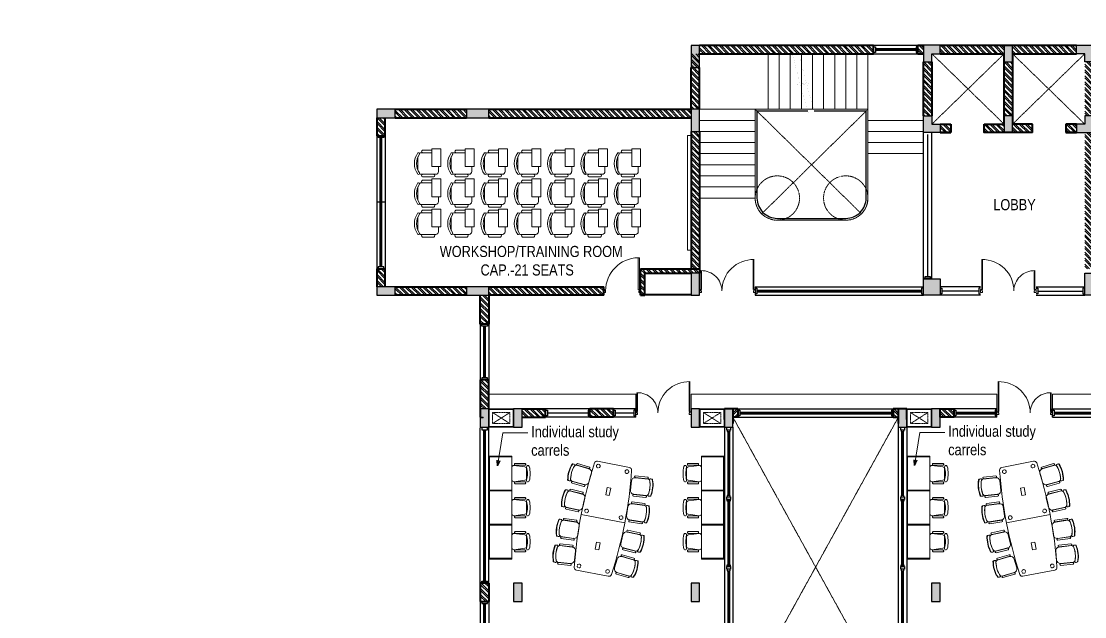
# Model space of a CAD drawing. Header units: inches. Extents: x 3461478 to 3553662, y 1119443 to 1186010.
# Drawn here: x 3461478 to 3490228, y 1139200 to 1155305 of the extents above; entities that cross this region are included whole.
import ezdxf

# ---------------------------------------------------------------- set-up
doc = ezdxf.new("R2010")
doc.units = ezdxf.units.IN
doc.header["$LTSCALE"] = 5
doc.header["$MEASUREMENT"] = 0
for name, pattern in [('1044 - Mafoi - Base File$0$DASHED2', [0.375, 0.25, -0.125]), ('DASHED2', [0.375, 0.25, -0.125]), ('HIDDEN', [0.375, 0.25, -0.125])]:
    doc.linetypes.add(name, pattern=pattern)
doc.layers.get('0').update_dxf_attribs({"lineweight": 13})
for name, color, linetype, lineweight in [('door', 3, 'Continuous', 9), ('ele', 51, 'Continuous', 18), ('furniture', 95, 'Continuous', 18), ('hatch', 8, 'Continuous', 9), ('hidden', 8, 'HIDDEN', 13), ('S-Concrete', 6, 'Continuous', 30), ('steps', 25, 'Continuous', 9), ('text', 190, 'Continuous', 20), ('wall', 1, 'Continuous', 40), ('x', 241, 'Continuous', 18)]:
    doc.layers.add(name, color=color, linetype=linetype, lineweight=lineweight)
doc.layers.add('Railng', color=203, linetype='Continuous')
doc.layers.add('win', color=4, linetype='Continuous')
doc.styles.get("Standard").update_dxf_attribs({"font": 'swissc.ttf', "height": 350})
doc.dimstyles.get("Standard").update_dxf_attribs({"dimtxt": 100, "dimasz": 50, "dimexe": 50, "dimexo": 50, "dimgap": 1, "dimtad": 0, "dimdec": 0, "dimzin": 4, "dimdsep": 46, "dimtxsty": 'Standard', "dimblk1": 'ARCHTICK', "dimblk2": 'ARCHTICK', "dimsah": 1, "dimcen": 0, "dimdle": 50, "dimclrd": 45, "dimclre": 45, "dimclrt": 256, "dimadec": 0, "dimazin": 0, "dimtfac": 4, "dimtdec": 0, "dimtofl": 0, "dimtmove": 2, "dimatfit": 0, "dimldrblk": 'OPEN30', "dimfxl": 0, "dimtolj": 1, "dimtzin": 0, "dimlwd": 18, "dimlwe": 18, "dimarcsym": 0})
pattern_1 = [(135, (3301684.02, 1678929.29), (-79.549513, -79.549513), []), (135, (3301684.02, 1678982.33), (-79.549513, -79.549513), [])]
pattern_2 = [(135, (3690963.02, 841106.09), (-79.549513, -79.549513), []), (135, (3690963.02, 841159.12), (-79.549513, -79.549513), [])]

# ---------------------------------------------------------------- blocks, each defined once
blk = doc.blocks.new('ergerg')
at = {"layer": 'win', "color": 2, "lineweight": 60}
for p, q in [((-540364, -109208), (-542090, -109208)), ((-538483, -109208), (-540209, -109208)), ((-536601, -109208), (-538328, -109208)), ((-534720, -109208), (-536446, -109208))]:
    blk.add_line(p, q, dxfattribs=at)
at = {"layer": 'win'}
for points in [[(-534605, -109093), (-542205, -109093)], [(-534605, -109323), (-542205, -109323)]]:
    blk.add_lwpolyline(points, dxfattribs=at)
for points in [[(-542130, -109158), (-542130, -109258), (-542205, -109258), (-542205, -109158)], [(-542130, -109171), (-542090, -109171), (-542090, -109246), (-542130, -109246)], [(-540364, -109171), (-540324, -109171), (-540324, -109246), (-540364, -109246)], [(-540249, -109158), (-540249, -109258), (-540324, -109258), (-540324, -109158)], [(-540209, -109171), (-540249, -109171), (-540249, -109246), (-540209, -109246)], [(-538443, -109171), (-538483, -109171), (-538483, -109246), (-538443, -109246)], [(-538368, -109158), (-538368, -109258), (-538443, -109258), (-538443, -109158)], [(-538368, -109171), (-538328, -109171), (-538328, -109246), (-538368, -109246)], [(-536601, -109171), (-536561, -109171), (-536561, -109246), (-536601, -109246)], [(-536486, -109158), (-536486, -109258), (-536561, -109258), (-536561, -109158)], [(-536446, -109171), (-536486, -109171), (-536486, -109246), (-536446, -109246)], [(-534680, -109171), (-534720, -109171), (-534720, -109246), (-534680, -109246)], [(-534605, -109158), (-534605, -109258), (-534680, -109258), (-534680, -109158)]]:
    blk.add_lwpolyline(points, close=True, dxfattribs=at)
blk = doc.blocks.new('LIB W1')
at = {"layer": 'win', "color": 2, "lineweight": 60}
blk.add_line((-482568, -31529), (-486068, -31529), dxfattribs=at)
at = {"layer": 'win'}
blk.add_line((-484318, -31644), (-484318, -31414), dxfattribs=at)
for points in [[(-482518, -31414), (-486118, -31414)], [(-486118, -31604), (-486068, -31604), (-486068, -31454), (-486118, -31454)], [(-482518, -31604), (-482568, -31604), (-482568, -31454), (-482518, -31454)], [(-482518, -31644), (-486118, -31644)]]:
    blk.add_lwpolyline(points, dxfattribs=at)
blk = doc.blocks.new('LIB W7')
at = {"layer": 'win', "color": 2, "lineweight": 60}
blk.add_line((-477096, -38072), (-478496, -38072), dxfattribs=at)
at = {"layer": 'win'}
for points in [[(-477046, -37957), (-478546, -37957)], [(-478546, -38147), (-478496, -38147), (-478496, -37997), (-478546, -37997)], [(-477046, -38187), (-478546, -38187)], [(-477046, -38147), (-477096, -38147), (-477096, -37997), (-477046, -37997)]]:
    blk.add_lwpolyline(points, dxfattribs=at)
blk = doc.blocks.new('Duct Plan')
at = {"layer": 'hidden'}
for p, q in [((-490003, -40799), (-490303, -40329)), ((-490303, -40799), (-490003, -40329))]:
    blk.add_line(p, q, dxfattribs=at)
blk.add_lwpolyline([(-490003, -40329), (-490003, -40799), (-490303, -40799), (-490303, -40329)], close=True, dxfattribs=at)
at = {"layer": 'win'}
for points in [[(-489903, -40229), (-489903, -40899), (-490403, -40899), (-490403, -40229)], [(-489915, -40241), (-489915, -40887), (-490391, -40887), (-490391, -40241)]]:
    blk.add_lwpolyline(points, close=True, dxfattribs=at)
blk = doc.blocks.new('w6')
at = {"layer": 'win', "color": 2, "lineweight": 60}
blk.add_line((-503968, -64799), (-499868, -64799), dxfattribs=at)
at = {"layer": 'win'}
for points in [[(-504018, -64684), (-499818, -64684)], [(-504018, -64724), (-503968, -64724), (-503968, -64874), (-504018, -64874)], [(-504018, -64914), (-499818, -64914)], [(-499818, -64724), (-499868, -64724), (-499868, -64874), (-499818, -64874)]]:
    blk.add_lwpolyline(points, dxfattribs=at)
blk = doc.blocks.new('Big Door Garbage')
at = {"layer": 'door', "color": 5, "lineweight": 18}
for p, q in [((-12550, 128778), (-12500, 128778)), ((-12550, 128703), (-12550, 128778)), ((-12550, 128703), (-12515, 128703)), ((-12515, 128738), (-12500, 128738)), ((-12515, 128703), (-12515, 128738)), ((-12500, 128703), (-12515, 128703)), ((-12515, 128700), (-12515, 128189)), ((-12500, 128778), (-12500, 128738)), ((-12499, 128700), (-12499, 128189)), ((-11101, 128700), (-11101, 127889)), ((-11100, 128778), (-11100, 128738)), ((-11050, 128778), (-11100, 128778)), ((-11085, 128738), (-11100, 128738)), ((-11100, 128703), (-11085, 128703)), ((-11085, 128703), (-11085, 128738)), ((-11050, 128703), (-11085, 128703)), ((-11085, 128700), (-11085, 127889)), ((-11050, 128703), (-11050, 128778))]:
    blk.add_line(p, q, dxfattribs=at)
at = {"layer": 'door', "lineweight": 18}
for centre, radius, start, end in [((-12499, 128738), 549, 268.3162, 0), ((-11101, 128738), 849, 180, 271.3223)]:
    blk.add_arc(centre, radius, start, end, dxfattribs=at)
blk = doc.blocks.new('p weqrterw')
at = {"layer": 'win', "color": 2, "lineweight": 60}
blk.add_line((-341942, 157797), (-341942, 162247), dxfattribs=at)
at = {"layer": 'win'}
blk.add_line((-341827, 157747), (-342057, 157747), dxfattribs=at)
for points in [[(-342057, 157747), (-342057, 162297)], [(-341867, 162297), (-341867, 162247), (-342017, 162247), (-342017, 162297)], [(-341827, 157747), (-341827, 162297)], [(-341867, 157747), (-341867, 157797), (-342017, 157797), (-342017, 157747)]]:
    blk.add_lwpolyline(points, dxfattribs=at)
blk = doc.blocks.new('ABL_Door_S - 1000 x 2100-11-3 Second Floor Lvl')
at = {"layer": 'door', "color": 5}
for p, q in [((-500, 38), (-450, 38)), ((-500, -38), (-500, 38)), ((-450, 38), (-450, -3)), ((450, 38), (450, -3)), ((500, 38), (450, 38)), ((500, -38), (500, 38)), ((-500, -38), (-465, -38)), ((-465, -3), (-450, -3)), ((-465, -38), (-465, -3)), ((-430, -38), (-465, -38)), ((465, -3), (450, -3)), ((465, -38), (465, -3)), ((500, -38), (465, -38))]:
    blk.add_line(p, q, dxfattribs=at)
at = {"layer": 'door', "color": 5, "lineweight": 18}
for p, q in [((-465, -38), (-465, -902)), ((-430, -38), (-430, -902)), ((-430, -902), (-465, -902))]:
    blk.add_line(p, q, dxfattribs=at)
at = {"layer": 'door'}
blk.add_arc((-450, -3), 900, 271.2733, 0, dxfattribs=at)
blk = doc.blocks.new('col 400 x 230')
at = {"layer": 'hatch'}
blk.add_hatch(color=256, dxfattribs=at).paths.add_polyline_path([(230, -500), (230, 0), (0, 0), (0, -500)])
at = {"layer": 'S-Concrete'}
blk.add_lwpolyline([(230, -500), (230, 0), (0, 0), (0, -500)], close=True, dxfattribs=at)
blk = doc.blocks.new('col 230 x 600')
at = {"layer": 'hatch'}
blk.add_hatch(color=256, dxfattribs=at).paths.add_polyline_path([(-485526, -33844), (-485526, -34444), (-485296, -34444), (-485296, -33844)])
at = {"layer": 'S-Concrete'}
blk.add_lwpolyline([(-485526, -33844), (-485526, -34444), (-485296, -34444), (-485296, -33844)], close=True, dxfattribs=at)
blk = doc.blocks.new('col L 450 x 230  450 x230')
at = {"layer": 'hatch'}
h = blk.add_hatch(color=256, dxfattribs=at)
h.paths.add_polyline_path([(-482143, -61442), (-481923, -61442), (-481923, -61412), (-482173, -61412), (-482173, -61662), (-482143, -61662)], flags=17)
h.paths.add_polyline_path([(-482373, -61212), (-481923, -61212), (-481923, -61412), (-482173, -61412), (-482173, -61662), (-482373, -61662)])
at = {"layer": 'S-Concrete'}
for p, q in [((-482373, -61212), (-481923, -61212)), ((-482373, -61662), (-482373, -61212)), ((-481923, -61212), (-481923, -61442)), ((-481923, -61442), (-482143, -61442)), ((-482143, -61442), (-482143, -61662)), ((-482143, -61662), (-482373, -61662))]:
    blk.add_line(p, q, dxfattribs=at)
blk = doc.blocks.new('col 450 x 450')
at = {"layer": 'hatch'}
h = blk.add_hatch(color=256, dxfattribs=at)
h.paths.add_polyline_path([(-487195, -40654), (-486970, -40429), (-487420, -40429)])
h.paths.add_polyline_path([(-487195, -40654), (-487420, -40429), (-487420, -40879)])
h.paths.add_polyline_path([(-487420, -40879), (-486970, -40879), (-487195, -40654)])
h.paths.add_polyline_path([(-487195, -40654), (-486970, -40879), (-486970, -40429)])
at = {"layer": 'S-Concrete'}
blk.add_lwpolyline([(-487420, -40429), (-486970, -40429), (-486970, -40879), (-487420, -40879)], close=True, dxfattribs=at)
blk = doc.blocks.new('LIBRARY COLUMNS - 26.07.10')
at = {"layer": 'hatch'}
for points in [[(242552, 238466), (242102, 238466), (242102, 238236), (242552, 238236)], [(244462, 238466), (244012, 238466), (244012, 238236), (244462, 238236)], [(238302, 236286), (237702, 236286), (237702, 236056), (238302, 236056)]]:
    blk.add_hatch(color=256, dxfattribs=at).paths.add_polyline_path(points)
at = {"layer": 'S-Concrete'}
for points in [[(242552, 238466), (242102, 238466), (242102, 238236), (242552, 238236)], [(244462, 238466), (244012, 238466), (244012, 238236), (244462, 238236)], [(237702, 236286), (238302, 236286), (238302, 236056), (237702, 236056)]]:
    blk.add_lwpolyline(points, close=True, dxfattribs=at)
for name, p, rotation in [('col 400 x 230', (237932, 254926), 180), ('col 400 x 230', (242732, 254926), 180), ('col 400 x 230', (234632, 252626), 270), ('col 400 x 230', (229917, 251726), 270), ('col 400 x 230', (234632, 251726), 270), ('col 400 x 230', (229917, 246926), 270), ('col 400 x 230', (234632, 246926), 270), ('col 230 x 600', (203858, 732222), 90), ('col 230 x 600', (208288, 732222), 90), ('col 230 x 600', (278305, -238599), 270), ('col 400 x 230', (234632, 246026), 270), ('col 400 x 230', (234632, 241326), 270), ('col 400 x 230', (229917, 240426), 270), ('col 400 x 230', (234632, 240426), 270), ('col L 450 x 230  450 x230', (-237911, 174844), 180), ('col L 450 x 230  450 x230', (-237911, 174844), 180)]:
    blk.add_blockref(name, p, dxfattribs=dict(at, rotation=rotation))
for name, p in [('col 230 x 600', (723228, 286840)), ('col 230 x 600', (728028, 286840)), ('col 450 x 450', (725121, 281075)), ('col L 450 x 230  450 x230', (724475, 301858))]:
    blk.add_blockref(name, p, dxfattribs=at)
at = {"layer": 'S-Concrete', "xscale": -1}
blk.add_blockref('col L 450 x 230  450 x230', (-237911, 301858), dxfattribs=at)
at = {"layer": 'S-Concrete', "xscale": -1, "rotation": 180}
blk.add_blockref('col L 450 x 230  450 x230', (724475, 174844), dxfattribs=at)
blk = doc.blocks.new('sertyrhye')
at = {"layer": 'win', "color": 2, "lineweight": 60}
for p, q in [((303603, 191860), (303603, 192920)), ((303603, 190260), (303603, 189200))]:
    blk.add_line(p, q, dxfattribs=at)
at = {"layer": 'win'}
for p, q in [((303488, 191810), (303718, 191810)), ((303488, 190310), (303718, 190310))]:
    blk.add_line(p, q, dxfattribs=at)
for points in [[(303488, 191810), (303488, 192970)], [(303678, 192970), (303678, 192920), (303528, 192920), (303528, 192970)], [(303718, 191810), (303718, 192970)], [(303678, 191810), (303678, 191860), (303528, 191860), (303528, 191810)], [(303488, 190310), (303488, 189150)], [(303678, 190310), (303678, 190260), (303528, 190260), (303528, 190310)], [(303718, 190310), (303718, 189150)], [(303678, 189150), (303678, 189200), (303528, 189200), (303528, 189150)]]:
    blk.add_lwpolyline(points, dxfattribs=at)
at = {"layer": 'hidden', "rotation": 90}
blk.add_blockref('Big Door Garbage', (432343, 202860), dxfattribs=at)
blk = doc.blocks.new('WTWETW')
at = {"layer": 'door'}
for p, q in [((314844, 276473), (315074, 276473)), ((314844, 275273), (315074, 275273))]:
    blk.add_line(p, q, dxfattribs=at)
at = {"layer": 'win', "color": 2, "lineweight": 60}
blk.add_line((314959, 276423), (314959, 275323), dxfattribs=at)
at = {"layer": 'win'}
for points in [[(314844, 276473), (314844, 275273)], [(315034, 276473), (315034, 276423), (314884, 276423), (314884, 276473)], [(315074, 276473), (315074, 275273)], [(315034, 275273), (315034, 275323), (314884, 275323), (314884, 275273)]]:
    blk.add_lwpolyline(points, dxfattribs=at)
blk = doc.blocks.new('CH2')
at = {"linetype": 'ByBlock'}
for points in [[(175, -97, 1), (194, -25, 0.127017), (-194, -25, 1), (-175, -97, -0.127017)], [(-255, -122), (-245, -122, -0.414214), (-225, -142), (-225, -402, -0.414214), (-245, -422), (-255, -422, -0.414214), (-275, -402), (-275, -142, -0.414214)], [(131, -97), (-131, -97, 0.378242), (-180, -141), (-218, -441, 0.451123), (-168, -497), (168, -497, 0.451123), (218, -441), (180, -141, 0.378242)], [(255, -122), (245, -122, 0.414214), (225, -142), (225, -402, 0.414214), (245, -422), (255, -422, 0.414214), (275, -402), (275, -142, 0.414214)]]:
    blk.add_lwpolyline(points, format="xyb", close=True, dxfattribs=at)
blk = doc.blocks.new('WEGHWERH')
at = {"layer": 'furniture'}
for points in [[(340672, 248130), (340652, 248130), (340652, 247530), (340672, 247530)], [(340672, 248130), (341572, 248130), (341572, 247530), (340672, 247530)], [(341592, 247530), (341572, 247530), (341572, 248130), (341592, 248130)], [(340652, 247530), (341592, 247530), (341592, 247510), (340652, 247510)]]:
    blk.add_lwpolyline(points, close=True, dxfattribs=at)
blk.add_blockref('CH2', (341122, 248627), dxfattribs=at)
blk = doc.blocks.new('A$C164D56A6')
at = {"extrusion": (0, 0, -1)}
for p, q in [((-290, 579), (-290, 169)), ((-82, 652), (-217, 652)), ((-362, 528), (-362, 220)), ((290, 169), (290, 474)), ((363, 474), (363, 220)), ((-180, 97), (180, 97))]:
    blk.add_line(p, q, dxfattribs=at)
at = {"elevation": 0}
blk.add_lwpolyline([(-82, 717), (397, 717), (397, 474), (-82, 474)], close=True, dxfattribs=at)
at = {"extrusion": (0, 0, -1)}
for centre, radius, start, end in [((217, 579), 72.4, 0, 90), ((326, 517), 37.7, 343.7398, 196.2602), ((326, 231), 37.7, 163.7398, 16.2602), ((268, 112), 26.5, 323.3099, 122.0274), ((217, 169), 72.4, 332.4156, 0), ((0, 483), 483, 233.1301, 306.8699), ((0, 535), 474, 237.5758, 302.4242), ((-268, 112), 26.5, 57.9726, 216.6901), ((-217, 169), 72.4, 180, 207.5844), ((-327, 231), 37.7, 163.7398, 16.2602)]:
    blk.add_arc(centre, radius, start, end, dxfattribs=at)
blk = doc.blocks.new('_ArchTick')
at = {"color": 84, "linetype": 'ByBlock', "true_color": 0x248f00, "const_width": 0.15}
blk.add_lwpolyline([(-0.5, -0.5), (0.5, 0.5)], dxfattribs=at)
blk = doc.blocks.new('_Open30')
at = {"color": 0, "linetype": 'ByBlock', "lineweight": -2}
for p, q in [((-1, 0.27), (0, 0)), ((0, 0), (-1, -0.27)), ((0, 0), (-1, 0))]:
    blk.add_line(p, q, dxfattribs=at)
blk = doc.blocks.new('10seater')
at = {"layer": 'furniture', "ltscale": 10}
for p, q in [((-14619, -45133), (-14619, -44258)), ((-13119, -44095), (-13119, -45295)), ((-11619, -44258), (-11619, -45133))]:
    blk.add_line(p, q, dxfattribs=at)
for points in [[(-13969, -44645), (-13769, -44645), (-13769, -44745), (-13969, -44745)], [(-12269, -44645), (-12469, -44645), (-12469, -44745), (-12269, -44745)]]:
    blk.add_lwpolyline(points, close=True, dxfattribs=at)
at = {"layer": 'furniture', "linetype": '1044 - Mafoi - Base File$0$DASHED2'}
for centre in [(-14494, -44302), (-12994, -44221), (-11744, -44302), (-14494, -45089), (-12994, -45170), (-11744, -45089)]:
    blk.add_circle(centre, 50, dxfattribs=at)
at = {"layer": 'furniture', "ltscale": 10}
for centre, radius, start, end in [((-14544, -44258), 75, 100.2345, 180), ((-13119, -55827), 11732, 82.9577, 97.0423), ((-11694, -44258), 75, 0, 79.7655), ((-14544, -45133), 75, 180, 259.7655), ((-11694, -45133), 75, 280.2345, 0), ((-13119, -33564), 11732, 262.9577, 277.0423)]:
    blk.add_arc(centre, radius, start, end, dxfattribs=at)
blk = doc.blocks.new('PCH-7002')
at = {"layer": 'furniture', "ltscale": 10}
for p, q in [((-230, -110), (-234, -102)), ((-232, -63), (-230, -45)), ((231, -101), (226, -109)), ((231, -45), (232, -63))]:
    blk.add_line(p, q, dxfattribs=at)
for points in [[(-275, -170), (-275, -504, 0.852923), (-230, -504), (-230, -167, 0.927767), (-275, -170, 0.846265)], [(-222, -495), (-222, -503, 0.415681), (-127, -600), (122, -600, 0.405093), (222, -503), (222, -495), (225, -150, 0.299066), (145, -95, 0.10223), (-145, -95, 0.299471), (-225, -150), (-222, -503)], [(275, -170), (275, -504, -0.852923), (230, -504), (230, -167, -0.927767), (275, -170, -0.846265)]]:
    blk.add_lwpolyline(points, format="xyb", dxfattribs=at)
for centre, radius, start, end in [((-166, -86), 70.2, 160.9899, 193.0739), ((0, -796), 786, 72.8867, 106.9841), ((-215, -45), 15, 107.1294, 180), ((-220, -99), 15, 229.0423, 275.6572), ((0, -796), 796, 74.0279, 105.9721), ((0, -806), 726, 72.4725, 107.5275), ((217, -98), 15, 264.3816, 310.9577), ((211, -50), 20.8, 13.71, 67.6587), ((163, -80), 71.5, 343.1435, 13.8125)]:
    blk.add_arc(centre, radius, start, end, dxfattribs=at)

msp = doc.modelspace()

# ---------------------------------------------------------------- hatches: boundary and pattern name
at = {"layer": 'hatch'}
h = msp.add_hatch(dxfattribs=at)
h.set_pattern_fill('ANSI32', color=256, scale=300, angle=90, style=0)
h.set_pattern_definition(pattern_1)
h.paths.add_polyline_path([(3491788, 1130709), (3491788, 1130294), (3491903, 1130294), (3491903, 1130709)])
h.paths.add_polyline_path([(3491903, 1130709), (3491903, 1130294), (3492018, 1130294), (3492018, 1130709)])
h.paths.add_polyline_path([(3485188, 1130709), (3485188, 1130294), (3485303, 1130294), (3485303, 1130709)])
h.paths.add_polyline_path([(3485303, 1130709), (3485303, 1130294), (3485418, 1130294), (3485418, 1130709)])
h.paths.add_polyline_path([(3485188, 1130179), (3485188, 1130064), (3486088, 1130064), (3486088, 1130179)])
h.paths.add_polyline_path([(3485188, 1130294), (3485188, 1130179), (3486088, 1130179), (3486088, 1130294)])
h.paths.add_polyline_path([(3486488, 1130179), (3486488, 1130064), (3490718, 1130064), (3490718, 1130179)])
h.paths.add_polyline_path([(3486488, 1130294), (3486488, 1130179), (3490718, 1130179), (3490718, 1130294)])
h.paths.add_polyline_path([(3491118, 1130294), (3491118, 1130179), (3492018, 1130179), (3492018, 1130294)])
h.paths.add_polyline_path([(3491118, 1130179), (3491118, 1130064), (3492018, 1130064), (3492018, 1130179)])
h.paths.add_polyline_path([(3492293, 1148688), (3492293, 1148878), (3492035, 1148878), (3492035, 1148688)], flags=9)
h.paths.add_polyline_path([(3492048, 1148673), (3492048, 1148893), (3491796, 1148893), (3491796, 1148673)], flags=9)
h.paths.add_polyline_path([(3477775, 1128715), (3476745, 1128715), (3476745, 1129165), (3477775, 1129165)], flags=9)
h.paths.add_polyline_path([(3483428, 1128715), (3482478, 1128715), (3482478, 1129165), (3483428, 1129165)], flags=9)
h.paths.add_polyline_path([(3489078, 1128715), (3488128, 1128715), (3488128, 1129165), (3489078, 1129165)], flags=9)
h.paths.add_polyline_path([(3494728, 1128715), (3493778, 1128715), (3493778, 1129165), (3494728, 1129165)], flags=9)
h.paths.add_polyline_path([(3484960, 1132465), (3484960, 1132654), (3484707, 1132654), (3484707, 1132465)], flags=9)
h.paths.add_polyline_path([(3484716, 1132429), (3484716, 1132690), (3484464, 1132690), (3484464, 1132429)], flags=9)
h.paths.add_polyline_path([(3492687, 1132363), (3492687, 1132552), (3492435, 1132552), (3492435, 1132363)], flags=9)
h.paths.add_polyline_path([(3492443, 1132327), (3492443, 1132588), (3492191, 1132588), (3492191, 1132327)], flags=9)
h.paths.add_polyline_path([(3496490, 1132478), (3496490, 1132666), (3496238, 1132666), (3496238, 1132478)], flags=9)
h.paths.add_polyline_path([(3496246, 1132441), (3496246, 1132703), (3495994, 1132703), (3495994, 1132441)], flags=9)
h.paths.add_polyline_path([(3481200, 1132243), (3481200, 1132432), (3480947, 1132432), (3480947, 1132243)], flags=9)
h.paths.add_polyline_path([(3480956, 1132207), (3480956, 1132468), (3480704, 1132468), (3480704, 1132207)], flags=9)
h.paths.add_polyline_path([(3488842, 1124429), (3488842, 1124908), (3488354, 1124908), (3488354, 1124429)], flags=9)
h.paths.add_polyline_path([(3488834, 1125654), (3488834, 1126105), (3488362, 1126105), (3488362, 1125654)], flags=9)
h.paths.add_polyline_path([(3499623, 1148758), (3499623, 1149292), (3499998, 1149292), (3499998, 1148758)], flags=9)
h.paths.add_polyline_path([(3476655, 1145374), (3476655, 1147867), (3477039, 1147867), (3477039, 1145374)], flags=9)
h.paths.add_polyline_path([(3497990, 1140845), (3497990, 1143518), (3498375, 1143518), (3498375, 1140845)], flags=9)
h.paths.add_polyline_path([(3486481, 1140667), (3486481, 1143340), (3486867, 1143340), (3486867, 1140667)], flags=9)
h.paths.add_polyline_path([(3478906, 1140824), (3478906, 1143497), (3479291, 1143497), (3479291, 1140824)], flags=9)
h.paths.add_polyline_path([(3471861, 1133465), (3471861, 1133883), (3472208, 1133883), (3472208, 1133465)], flags=9)
h.paths.add_polyline_path([(3468566, 1131098), (3468566, 1133901), (3468952, 1133901), (3468952, 1131098)], flags=9)
h.paths.add_polyline_path([(3489674, 1152865), (3489674, 1154464), (3489917, 1154464), (3489917, 1152865)], flags=9)
h.paths.add_polyline_path([(3505840, 1147963), (3505840, 1149562), (3506082, 1149562), (3506082, 1147963)], flags=9)
h.paths.add_polyline_path([(3489291, 1152177), (3489291, 1154224), (3489667, 1154224), (3489667, 1152177)], flags=9)
h.paths.add_polyline_path([(3505451, 1147141), (3505451, 1149200), (3505831, 1149200), (3505831, 1147141)], flags=9)
h.paths.add_polyline_path([(3472983, 1133727), (3472983, 1134264), (3473358, 1134264), (3473358, 1133727)], flags=9)
h.paths.add_polyline_path([(3469135, 1131159), (3469138, 1133571), (3470395, 1133570), (3470391, 1131157)], flags=9)
h.paths.add_polyline_path([(3471243, 1133727), (3471243, 1134239), (3471623, 1134239), (3471623, 1133727)], flags=9)
h.paths.add_polyline_path([(3501494, 1150789), (3501494, 1152388), (3501738, 1152388), (3501738, 1150789)], flags=9)
h.paths.add_polyline_path([(3494303, 1148261), (3494303, 1149859), (3494545, 1149859), (3494545, 1148261)], flags=9)
h.paths.add_polyline_path([(3498977, 1151103), (3498977, 1152702), (3499220, 1152702), (3499220, 1151103)], flags=9)
h.paths.add_polyline_path([(3496423, 1151076), (3496423, 1152556), (3496666, 1152556), (3496666, 1151076)], flags=9)
h.paths.add_polyline_path([(3491969, 1150705), (3491969, 1152186), (3492212, 1152186), (3492212, 1150705)], flags=9)
h.paths.add_polyline_path([(3498602, 1151309), (3498602, 1152075), (3498982, 1152075), (3498982, 1151309)], flags=9)
h.paths.add_polyline_path([(3493457, 1148181), (3493457, 1149906), (3494264, 1149906), (3494264, 1148181)], flags=9)
h.paths.add_polyline_path([(3495594, 1151130), (3495594, 1152393), (3496401, 1152393), (3496401, 1151130)], flags=9)
h.paths.add_polyline_path([(3491091, 1150720), (3491091, 1151982), (3491897, 1151982), (3491897, 1150720)], flags=9)
h.paths.add_polyline_path([(3481147, 1149648), (3481147, 1151172), (3481533, 1151172), (3481533, 1149648)], flags=9)
h.paths.add_polyline_path([(3491169, 1136338), (3491169, 1137937), (3491412, 1137937), (3491412, 1136338)], flags=9)
h.paths.add_polyline_path([(3506190, 1127483), (3506190, 1128058), (3506903, 1128058), (3506903, 1127483)], flags=9)
h.paths.add_polyline_path([(3470762, 1127364), (3470762, 1128059), (3471474, 1128059), (3471474, 1127364)], flags=9)
h.paths.add_polyline_path([(3501935, 1127399), (3501935, 1128142), (3502671, 1128142), (3502671, 1127399)], flags=9)
h.paths.add_polyline_path([(3497147, 1127452), (3497147, 1127928), (3497859, 1127928), (3497859, 1127452)], flags=9)
h.paths.add_polyline_path([(3490647, 1127516), (3490647, 1128025), (3491359, 1128025), (3491359, 1127516)], flags=9)
h.paths.add_polyline_path([(3485847, 1127464), (3485847, 1128101), (3486559, 1128101), (3486559, 1127464)], flags=9)
h.paths.add_polyline_path([(3479335, 1127420), (3479335, 1128121), (3480071, 1128121), (3480071, 1127420)], flags=9)
h.paths.add_polyline_path([(3474462, 1127429), (3474462, 1127951), (3475174, 1127951), (3475174, 1127429)], flags=9)
h.paths.add_polyline_path([(3463437, 1130547), (3463997, 1130547), (3463997, 1129811), (3463437, 1129811)], flags=9)
h.paths.add_polyline_path([(3461478, 1154112), (3462038, 1154112), (3462038, 1153388), (3461478, 1153388)], flags=9)
h.paths.add_polyline_path([(3463271, 1154977), (3463630, 1154977), (3463630, 1154264), (3463271, 1154264)], flags=9)
h.paths.add_polyline_path([(3463296, 1135553), (3463835, 1135553), (3463835, 1134828), (3463296, 1134828)], flags=9)
h.paths.add_polyline_path([(3463300, 1140359), (3463830, 1140359), (3463830, 1139623), (3463300, 1139623)], flags=9)
h.paths.add_polyline_path([(3463291, 1145153), (3463839, 1145153), (3463839, 1144428), (3463291, 1144428)], flags=9)
h.paths.add_polyline_path([(3463280, 1148453), (3463850, 1148453), (3463850, 1147728), (3463280, 1147728)], flags=9)
h.paths.add_polyline_path([(3463288, 1153259), (3463843, 1153259), (3463843, 1152523), (3463288, 1152523)], flags=9)
h.paths.add_polyline_path([(3489023, 1149799), (3489023, 1151280), (3489266, 1151280), (3489266, 1149799)], flags=9)
h.paths.add_polyline_path([(3488564, 1149269), (3488564, 1151638), (3488950, 1151638), (3488950, 1149269)], flags=9)
h.paths.add_polyline_path([(3487517, 1144680), (3487520, 1147093), (3488777, 1147091), (3488773, 1144678)], flags=9)
h.paths.add_polyline_path([(3498697, 1136613), (3498697, 1138254), (3498939, 1138254), (3498939, 1136613)], flags=9)
h.paths.add_polyline_path([(3497837, 1136401), (3497837, 1138861), (3498642, 1138861), (3498642, 1136401)], flags=9)
h.paths.add_polyline_path([(3478368, 1138689), (3478368, 1140287), (3478610, 1140287), (3478610, 1138689)], flags=9)
h.paths.add_polyline_path([(3490175, 1136116), (3490175, 1138576), (3490981, 1138576), (3490981, 1136116)], flags=9)
h.paths.add_polyline_path([(3477455, 1138319), (3477455, 1140779), (3478260, 1140779), (3478260, 1138319)], flags=9)
h.paths.add_polyline_path([(3501885, 1150567), (3502207, 1150567), (3502207, 1150342), (3501885, 1150342)], flags=9)
h.paths.add_polyline_path([(3503730, 1151939), (3504007, 1151939), (3504007, 1151710), (3503730, 1151710)], flags=9)
h.paths.add_polyline_path([(3502244, 1151302), (3502533, 1151302), (3502533, 1151071), (3502244, 1151071)], flags=9)
h.paths.add_polyline_path([(3504644, 1151334), (3504927, 1151334), (3504927, 1151102), (3504644, 1151102)], flags=9)
h.paths.add_polyline_path([(3504644, 1151943), (3504929, 1151943), (3504929, 1151712), (3504644, 1151712)], flags=9)
h.paths.add_polyline_path([(3501923, 1151686), (3502212, 1151686), (3502212, 1151461), (3501923, 1151461)], flags=9)
h.paths.add_polyline_path([(3501214, 1151259), (3501520, 1151259), (3501520, 1151031), (3501214, 1151031)], flags=9)
h.paths.add_polyline_path([(3481936, 1145351), (3481936, 1147780), (3482743, 1147780), (3482743, 1145351)], flags=9)
h.paths.add_polyline_path([(3483208, 1145918), (3483208, 1147439), (3483600, 1147439), (3483600, 1145918)], flags=9)
h.paths.add_polyline_path([(3477907, 1149810), (3477907, 1151337), (3478150, 1151337), (3478150, 1149810)], flags=9)
h.paths.add_polyline_path([(3504379, 1153893), (3501966, 1153890), (3501964, 1155146), (3504377, 1155150)], flags=9)
h.paths.add_polyline_path([(3477442, 1149560), (3477442, 1151463), (3477826, 1151463), (3477826, 1149560)], flags=9)
h.paths.add_polyline_path([(3489684, 1145723), (3490221, 1145723), (3490221, 1145348), (3489684, 1145348)], flags=9)
h.paths.add_polyline_path([(3516634, 1153449), (3516634, 1159798), (3518294, 1159798), (3518294, 1153449)], flags=9)
h.paths.add_polyline_path([(3514016, 1153496), (3514016, 1161776), (3516303, 1161776), (3516303, 1153496)], flags=9)
h.paths.add_polyline_path([(3513642, 1153485), (3513642, 1155958), (3514864, 1155958), (3514864, 1153485)], flags=9)
h.paths.add_polyline_path([(3517468, 1141291), (3517468, 1144407), (3518306, 1144407), (3518306, 1141291)], flags=9)
h.paths.add_polyline_path([(3516543, 1141291), (3516543, 1146069), (3517460, 1146069), (3517460, 1141291)], flags=9)
h.paths.add_polyline_path([(3517576, 1134844), (3517576, 1138226), (3518476, 1138226), (3518476, 1134844)], flags=9)
h.paths.add_polyline_path([(3514496, 1119443), (3514496, 1133664), (3518439, 1133664), (3518439, 1119443)], flags=9)
h.paths.add_polyline_path([(3515590, 1141227), (3515590, 1149375), (3516428, 1149375), (3516428, 1141227)], flags=9)
h = msp.add_hatch(dxfattribs=at)
h.set_pattern_fill('ANSI32', color=256, scale=300, angle=90, style=0)
h.set_pattern_definition([(135, (3670845.37, 842432.6), (-79.549513, -79.549513), []), (135, (3670845.37, 842485.64), (-79.549513, -79.549513), [])])
h.paths.add_polyline_path([(3479818, 1152324), (3479588, 1152324), (3479588, 1148609), (3479818, 1148609)])
h.paths.add_polyline_path([(3485668, 1154614), (3485718, 1154614), (3485718, 1154464), (3485668, 1154464)])
h.paths.add_polyline_path([(3485718, 1154464), (3485718, 1154424), (3485868, 1154424), (3485868, 1154654), (3485718, 1154654), (3485718, 1154614), (3485668, 1154614), (3485668, 1154464)])
h.paths.add_polyline_path([(3484518, 1154424), (3484518, 1154654), (3479818, 1154654), (3479818, 1154424)])
h = msp.add_hatch(dxfattribs=at)
h.set_pattern_fill('ANSI32', color=256, scale=300, angle=90, style=0)
h.set_pattern_definition([(135, (3670845.37, 841106.09), (-79.549513, -79.549513), []), (135, (3670845.37, 841159.12), (-79.549513, -79.549513), [])])
h.paths.add_polyline_path([(3488278, 1154654), (3488278, 1154424), (3488278, 1154424), (3490008, 1154424), (3490008, 1154654)])
h.paths.add_polyline_path([(3486318, 1154654), (3486318, 1154424), (3488048, 1154424), (3488048, 1154654)])
h.paths.add_polyline_path([(3485868, 1154204), (3485868, 1152744), (3486098, 1152744), (3486098, 1154204)])
h.paths.add_polyline_path([(3486318, 1152524), (3486318, 1152294), (3486608, 1152294), (3486608, 1152524)])
h.paths.add_polyline_path([(3487508, 1152524), (3487508, 1152294), (3488048, 1152294), (3488048, 1152524)])
h.paths.add_polyline_path([(3488278, 1152524), (3488278, 1152294), (3488818, 1152294), (3488818, 1152524)])
h.paths.add_polyline_path([(3489718, 1152524), (3489718, 1152294), (3490008, 1152294), (3490008, 1152524)])
h.paths.add_polyline_path([(3488048, 1154204), (3488048, 1152744), (3488278, 1152744), (3488278, 1154204)])
h.paths.add_polyline_path([(3490458, 1148609), (3490458, 1148494), (3491695, 1148494), (3491695, 1147894), (3491810, 1147894), (3491810, 1148609)])
h.paths.add_polyline_path([(3490228, 1152294), (3490228, 1148609), (3490458, 1148609), (3490458, 1152294)])
h.paths.add_polyline_path([(3490228, 1154204), (3490228, 1152744), (3490458, 1152744), (3490458, 1154204)])
h = msp.add_hatch(dxfattribs=at)
h.set_pattern_fill('ANSI32', color=256, scale=300, angle=90, style=0)
h.set_pattern_definition([(135, (3642114.79, 1535184.81), (-79.549513, -79.549513), []), (135, (3642114.79, 1535237.84), (-79.549513, -79.549513), [])])
h.paths.add_polyline_path([(3479818, 1154424), (3479588, 1154424), (3479588, 1152924), (3479818, 1152924)])
h.paths.add_polyline_path([(3474118, 1152924), (3474118, 1152694), (3479588, 1152694), (3479588, 1152924)])
h.paths.add_polyline_path([(3471588, 1152924), (3471588, 1152694), (3473518, 1152694), (3473518, 1152924)])
h.paths.add_polyline_path([(3471318, 1152209), (3471318, 1152694), (3471088, 1152694), (3471088, 1152209)])
h.paths.add_polyline_path([(3471088, 1148609), (3471088, 1148124), (3471318, 1148124), (3471318, 1148609)])
h.paths.add_polyline_path([(3471588, 1148124), (3471588, 1147894), (3473518, 1147894), (3473518, 1148124)])
h.paths.add_polyline_path([(3474118, 1148124), (3474118, 1147894), (3477223, 1147894), (3477223, 1148124)])
h.paths.add_polyline_path([(3479588, 1148494), (3479818, 1148494), (3479818, 1148609), (3478223, 1148609), (3478223, 1148044), (3478223, 1148044), (3478223, 1147999), (3478223, 1147894), (3478338, 1147894), (3478338, 1148494)])
h = msp.add_hatch(dxfattribs=at)
h.set_pattern_fill('ANSI32', color=256, scale=300, angle=90, style=0)
h.set_pattern_definition(pattern_1)
h.paths.add_polyline_path([(3473888, 1145609), (3473888, 1144824), (3474118, 1144824), (3474118, 1145609)])
h.paths.add_polyline_path([(3473888, 1147109), (3474118, 1147109), (3474118, 1147894), (3473888, 1147894)])
h = msp.add_hatch(dxfattribs=at)
h.set_pattern_fill('ANSI32', color=256, scale=300, angle=90, style=0)
h.set_pattern_definition(pattern_2)
h.paths.add_polyline_path([(3475018, 1144824), (3475018, 1144594), (3475653, 1144594), (3475653, 1144824)])
h = msp.add_hatch(dxfattribs=at)
h.set_pattern_fill('ANSI32', color=256, scale=300, angle=90, style=0)
h.set_pattern_definition(pattern_2)
h.paths.add_polyline_path([(3476853, 1144824), (3476853, 1144594), (3477054, 1144594), (3477054, 1144824)])
h = msp.add_hatch(dxfattribs=at)
h.set_pattern_fill('ANSI32', color=256, scale=300, angle=90, style=0)
h.set_pattern_definition(pattern_2)
h.paths.add_polyline_path([(3477054, 1144824), (3477054, 1144594), (3477488, 1144594), (3477488, 1144824)])
h = msp.add_hatch(dxfattribs=at)
h.set_pattern_fill('ANSI32', color=256, scale=300, angle=90, style=0)
h.set_pattern_definition([(45, (3537616.54, 1644327.05), (79.549513, -79.549513), []), (45, (3537616.54, 1644380.09), (79.549513, -79.549513), [])])
h.paths.add_polyline_path([(3480853, 1144824), (3480853, 1144709), (3480718, 1144709), (3480718, 1144824)])
h.paths.add_polyline_path([(3480853, 1144709), (3480853, 1144594), (3480718, 1144594), (3480718, 1144709)])
h = msp.add_hatch(dxfattribs=at)
h.set_pattern_fill('ANSI32', color=256, scale=300, angle=90, style=0)
h.set_pattern_definition([(135, (3428289.43, 1644327.05), (-79.549513, -79.549513), []), (135, (3428289.43, 1644380.09), (-79.549513, -79.549513), [])])
h.paths.add_polyline_path([(3485053, 1144824), (3485053, 1144709), (3485188, 1144709), (3485188, 1144824)])
h.paths.add_polyline_path([(3485053, 1144709), (3485053, 1144594), (3485188, 1144594), (3485188, 1144709)])
h = msp.add_hatch(dxfattribs=at)
h.set_pattern_fill('ANSI32', color=256, scale=300, angle=90, style=0)
h.set_pattern_definition([(135, (3679663.02, 841106.09), (-79.549513, -79.549513), []), (135, (3679663.02, 841159.12), (-79.549513, -79.549513), [])])
h.paths.add_polyline_path([(3486318, 1144824), (3486318, 1144594), (3486693, 1144594), (3486693, 1144824)])
h = msp.add_hatch(dxfattribs=at)
h.set_pattern_fill('ANSI32', color=256, scale=300, angle=90, style=0)
h.set_pattern_definition([(135, (3272484.02, 1678929.29), (-79.549513, -79.549513), []), (135, (3272484.02, 1678982.33), (-79.549513, -79.549513), [])])
h.paths.add_polyline_path([(3473888, 1140109), (3473888, 1139909), (3474003, 1139909), (3474003, 1140109)])
h.paths.add_polyline_path([(3473888, 1139909), (3473888, 1139609), (3474003, 1139609), (3474003, 1139909)])
h.paths.add_polyline_path([(3474003, 1139909), (3474003, 1139609), (3474118, 1139609), (3474118, 1139909)])
h.paths.add_polyline_path([(3474003, 1140109), (3474003, 1139909), (3474118, 1139909), (3474118, 1140109)])

# ---------------------------------------------------------------- linework, layer by layer
for p, q in [((3479818, 1144824), (3480358, 1144824)), ((3473913, 1144584), (3473913, 1144597)), ((3473913, 1144597), (3473965, 1144597)), ((3473965, 1144584), (3473913, 1144584)), ((3473965, 1144597), (3473965, 1144584))]:
    msp.add_line(p, q)
at = {"const_width": 1}
for points in [[(3482315, 1154451), (3482528, 1153649), (3482457, 1153600), (3482626, 1153637), (3482546, 1153583), (3482759, 1152809)], [(3482487, 1154451), (3482700, 1153649), (3482629, 1153600), (3482798, 1153637), (3482718, 1153583), (3482931, 1152809)]]:
    msp.add_lwpolyline(points, dxfattribs=at)
at = {"layer": 'door'}
for p, q in [((3479588, 1147924), (3478338, 1147924)), ((3479588, 1147894), (3478338, 1147894))]:
    msp.add_line(p, q, dxfattribs=at)
at = {"layer": 'furniture'}
for points in [[(3479588, 1149115), (3479588, 1152211), (3479487, 1152211), (3479487, 1149115)], [(3474118, 1145224), (3478088, 1145224), (3478088, 1144824), (3474118, 1144824)], [(3479588, 1144824), (3487853, 1144824), (3487853, 1145224), (3479588, 1145224)], [(3489353, 1144824), (3499153, 1144824), (3499153, 1145224), (3489353, 1145224)]]:
    msp.add_lwpolyline(points, close=True, dxfattribs=at)
at = {"layer": 'hidden', "linetype": 'DASHED2'}
for p, q in [((3486098, 1154424), (3488048, 1152524)), ((3486098, 1152524), (3488048, 1154424)), ((3490227, 1154424), (3488278, 1152524)), ((3490228, 1152524), (3488278, 1154424)), ((3481318, 1152924), (3484191, 1150098)), ((3481495, 1150098), (3484368, 1152924)), ((3485188, 1144594), (3480718, 1136494)), ((3485188, 1136494), (3480718, 1144594))]:
    msp.add_line(p, q, dxfattribs=at)
for centre in [(3481918, 1150524), (3483768, 1150524)]:
    msp.add_circle(centre, 600, dxfattribs=at)
at = {"layer": 'Railng'}
msp.add_lwpolyline([(3482741, 1152874), (3481368, 1152874), (3481368, 1150669), (3481368, 1150524, 0.414214), (3481918, 1149974), (3483768, 1149974, 0.414214), (3484318, 1150524), (3484318, 1152324), (3484318, 1152874), (3482913, 1152874)], format="xyb", dxfattribs=at)
at = {"layer": 'steps'}
for p, q in [((3481668, 1152924), (3481668, 1154424)), ((3481968, 1152924), (3481968, 1154424)), ((3482268, 1152924), (3482268, 1154424)), ((3482568, 1152924), (3482568, 1154424)), ((3482868, 1152924), (3482868, 1154424)), ((3483168, 1152924), (3483168, 1154424)), ((3483468, 1152924), (3483468, 1154424)), ((3483768, 1152924), (3483768, 1154424)), ((3484068, 1152924), (3484068, 1154424)), ((3484368, 1152324), (3484368, 1154424)), ((3479818, 1152924), (3481318, 1152924)), ((3481318, 1152924), (3484368, 1152924)), ((3481318, 1150524), (3481318, 1152924)), ((3481318, 1152624), (3479818, 1152624)), ((3484368, 1152624), (3485868, 1152624)), ((3481318, 1152324), (3479818, 1152324)), ((3484368, 1152324), (3485868, 1152324)), ((3484368, 1152324), (3484368, 1150524)), ((3481318, 1152024), (3479818, 1152024)), ((3484368, 1152024), (3485868, 1152024)), ((3481318, 1151724), (3479818, 1151724)), ((3484368, 1151724), (3485868, 1151724)), ((3481318, 1151424), (3479818, 1151424)), ((3481318, 1151124), (3479818, 1151124)), ((3481318, 1150824), (3479818, 1150824)), ((3481318, 1150524), (3479818, 1150524)), ((3481918, 1149924), (3483768, 1149924))]:
    msp.add_line(p, q, dxfattribs=at)
for centre, start, end in [((3481918, 1150524), 180, 270), ((3483768, 1150524), 270, 0)]:
    msp.add_arc(centre, 600, start, end, dxfattribs=at)
at = {"layer": 'wall'}
for p, q in [((3479818, 1154654), (3484518, 1154654)), ((3484518, 1154424), (3484518, 1154654)), ((3485718, 1154654), (3485868, 1154654)), ((3485718, 1154424), (3485718, 1154654)), ((3486318, 1154654), (3490008, 1154654)), ((3479818, 1154424), (3484518, 1154424)), ((3485718, 1154424), (3485868, 1154424)), ((3486318, 1154424), (3488048, 1154424)), ((3488048, 1152524), (3488048, 1154424)), ((3488278, 1154424), (3488278, 1152524)), ((3488278, 1154424), (3490008, 1154424)), ((3488548, 1154424), (3490008, 1154424)), ((3488548, 1154424), (3490008, 1154424)), ((3479588, 1152924), (3479588, 1154054)), ((3479818, 1152924), (3479818, 1154054)), ((3485868, 1152744), (3485868, 1154204)), ((3486098, 1154204), (3486098, 1152744)), ((3471588, 1152924), (3473518, 1152924)), ((3474118, 1152924), (3479588, 1152924)), ((3471088, 1152694), (3471088, 1152209)), ((3471318, 1152209), (3471318, 1152694)), ((3471588, 1152694), (3473518, 1152694)), ((3474118, 1152694), (3479588, 1152694)), ((3479588, 1152324), (3479588, 1148609)), ((3479818, 1152324), (3479818, 1148494)), ((3486318, 1152524), (3486608, 1152524)), ((3486318, 1152524), (3486608, 1152524)), ((3486318, 1152524), (3486608, 1152524)), ((3486318, 1152294), (3486608, 1152294)), ((3486608, 1152294), (3486318, 1152294)), ((3486608, 1152294), (3486318, 1152294)), ((3487508, 1152524), (3487778, 1152524)), ((3487508, 1152524), (3487778, 1152524)), ((3487508, 1152524), (3488048, 1152524)), ((3488818, 1152524), (3488278, 1152524)), ((3488818, 1152524), (3488548, 1152524)), ((3488818, 1152524), (3488548, 1152524)), ((3488818, 1152294), (3488548, 1152294)), ((3490008, 1152524), (3489718, 1152524)), ((3490008, 1152524), (3489718, 1152524)), ((3490008, 1152524), (3489718, 1152524)), ((3490008, 1152294), (3489718, 1152294)), ((3489718, 1152294), (3490008, 1152294)), ((3489718, 1152294), (3490008, 1152294)), ((3471088, 1152209), (3471318, 1152209)), ((3471088, 1148609), (3471088, 1148124)), ((3471088, 1148609), (3471318, 1148609)), ((3471318, 1148124), (3471318, 1148609)), ((3478223, 1147894), (3478223, 1148609)), ((3478223, 1148609), (3479818, 1148609)), ((3478338, 1147894), (3478338, 1148494)), ((3478338, 1148494), (3479588, 1148494)), ((3471588, 1148124), (3473518, 1148124)), ((3474118, 1148124), (3477223, 1148124)), ((3477223, 1147894), (3477223, 1148124)), ((3473518, 1147894), (3471588, 1147894)), ((3473888, 1147109), (3473888, 1147894)), ((3477223, 1147894), (3474110, 1147894)), ((3474118, 1147894), (3474118, 1147109)), ((3478223, 1147894), (3478338, 1147894)), ((3474118, 1147109), (3473888, 1147109)), ((3473888, 1145609), (3473888, 1144594)), ((3474118, 1145609), (3473888, 1145609)), ((3474118, 1144824), (3474118, 1145609)), ((3475018, 1144824), (3475653, 1144824)), ((3475653, 1144594), (3475653, 1144824)), ((3476853, 1144594), (3476853, 1144824)), ((3477488, 1144824), (3476853, 1144824)), ((3477488, 1144594), (3477488, 1144824)), ((3480488, 1144539), (3480488, 1144824)), ((3480853, 1144824), (3480488, 1144824)), ((3480718, 1144824), (3480718, 1144424)), ((3480853, 1144824), (3480853, 1144594)), ((3485418, 1144824), (3485053, 1144824)), ((3485053, 1144824), (3485053, 1144594)), ((3485188, 1144824), (3485188, 1144424)), ((3485418, 1144539), (3485418, 1144824)), ((3475018, 1144594), (3475653, 1144594)), ((3477488, 1144594), (3476853, 1144594)), ((3480853, 1144594), (3480718, 1144594)), ((3485053, 1144594), (3485188, 1144594)), ((3473888, 1140109), (3473888, 1139609)), ((3474118, 1140109), (3473888, 1140109)), ((3474118, 1140109), (3474118, 1139609)), ((3473888, 1139609), (3474118, 1139609))]:
    msp.add_line(p, q, dxfattribs=at)
for points in [[(3486608, 1152524), (3486608, 1152294)], [(3488818, 1152294), (3487508, 1152294), (3487508, 1152524)], [(3488818, 1152294), (3488818, 1152524)], [(3489718, 1152524), (3489718, 1152294)]]:
    msp.add_lwpolyline(points, dxfattribs=at)
msp.add_lwpolyline([(3486318, 1144594), (3486318, 1144824), (3486693, 1144824), (3486693, 1144594)], close=True, dxfattribs=at)
at = {"layer": 'win'}
for p, q in [((3485983, 1148394), (3485983, 1152244)), ((3486098, 1148344), (3485868, 1148344)), ((3487363, 1148009), (3486368, 1148009)), ((3488963, 1148009), (3490178, 1148009)), ((3478088, 1144594), (3478088, 1144824)), ((3476803, 1144709), (3475703, 1144709)), ((3478038, 1144709), (3477538, 1144709))]:
    msp.add_line(p, q, dxfattribs=at)
for points in [[(3485868, 1148344), (3485868, 1152294)], [(3486098, 1148344), (3486098, 1152294)], [(3486058, 1148344), (3486058, 1148394), (3485908, 1148394), (3485908, 1148344)], [(3487413, 1148124), (3486318, 1148124)], [(3486318, 1148084), (3486368, 1148084), (3486368, 1147934), (3486318, 1147934)], [(3487413, 1148084), (3487363, 1148084), (3487363, 1147934), (3487413, 1147934)], [(3488913, 1148124), (3490228, 1148124)], [(3488913, 1148084), (3488963, 1148084), (3488963, 1147934), (3488913, 1147934)], [(3490228, 1148084), (3490178, 1148084), (3490178, 1147934), (3490228, 1147934)], [(3487413, 1147894), (3486318, 1147894)], [(3488913, 1147894), (3490228, 1147894)], [(3476853, 1144824), (3475653, 1144824)], [(3478088, 1144824), (3477488, 1144824)], [(3475653, 1144784), (3475703, 1144784), (3475703, 1144634), (3475653, 1144634)], [(3476853, 1144594), (3475653, 1144594)], [(3476853, 1144784), (3476803, 1144784), (3476803, 1144634), (3476853, 1144634)], [(3477488, 1144784), (3477538, 1144784), (3477538, 1144634), (3477488, 1144634)], [(3478088, 1144594), (3477488, 1144594)], [(3478088, 1144784), (3478038, 1144784), (3478038, 1144634), (3478088, 1144634)]]:
    msp.add_lwpolyline(points, dxfattribs=at)

# ---------------------------------------------------------------- block references
at = {"layer": 'door'}
for name, p, rotation in [('WTWETW', (3760991, 839580), 90), ('ABL_Door_S - 1000 x 2100-11-3 Second Floor Lvl', (3477723, 1148008), 179.8476526111272), ('sertyrhye', (3679663, 841106), 90), ('Duct Plan', (3433889, 1634727), 90), ('Duct Plan', (3439589, 1634727), 90), ('Duct Plan', (3445189, 1634727), 90)]:
    msp.add_blockref(name, p, dxfattribs=dict(at, rotation=rotation))
at = {"layer": 'ele', "rotation": 90}
msp.add_blockref('LIB W1', (3439674, 1634727), dxfattribs=at)
at = {"layer": 'furniture', "xscale": -1}
for name, p, rotation in [('A$C164D56A6', (3472106, 1151456, 0), 270), ('A$C164D56A6', (3473006, 1151456, 0), 270), ('A$C164D56A6', (3473906, 1151456, 0), 270), ('A$C164D56A6', (3474806, 1151456, 0), 270), ('A$C164D56A6', (3475706, 1151456, 0), 270), ('A$C164D56A6', (3476606, 1151456, 0), 270), ('A$C164D56A6', (3477506, 1151456, 0), 270), ('A$C164D56A6', (3472106, 1150643, 0), 270), ('A$C164D56A6', (3473006, 1150643, 0), 270), ('A$C164D56A6', (3473906, 1150643, 0), 270), ('A$C164D56A6', (3474806, 1150643, 0), 270), ('A$C164D56A6', (3475706, 1150643, 0), 270), ('A$C164D56A6', (3476606, 1150643, 0), 270), ('A$C164D56A6', (3477506, 1150643, 0), 270), ('A$C164D56A6', (3472106, 1149830, 0), 270), ('A$C164D56A6', (3473006, 1149830, 0), 270), ('A$C164D56A6', (3473906, 1149830, 0), 270), ('A$C164D56A6', (3474806, 1149830, 0), 270), ('A$C164D56A6', (3475706, 1149830, 0), 270), ('A$C164D56A6', (3476606, 1149830, 0), 270), ('A$C164D56A6', (3477506, 1149830, 0), 270), ('PCH-7002', (3476280, 1143124), 73.96083132137633), ('WEGHWERH', (3727996, 1484193), 90), ('10seater', (3530093, 1163218), 280.9478526987047), ('PCH-7002', (3487351, 1142684), 95.85653671878582), ('PCH-7002', (3476104, 1142418), 76.68328153168122), ('WEGHWERH', (3727996, 1483273), 90), ('PCH-7002', (3487451, 1141963), 98.57898692909046), ('WEGHWERH', (3727996, 1482353), 90), ('PCH-7002', (3489957, 1141615), 278.5789869290906), ('PCH-7002', (3478300, 1141160), 256.6832815316811), ('PCH-7002', (3490053, 1140915), 275.8565367187857), ('PCH-7002', (3478127, 1140475), 253.9608313213763)]:
    msp.add_blockref(name, p, dxfattribs=dict(at, rotation=rotation))
at = {"layer": 'furniture'}
for name, p, rotation in [('WEGHWERH', (3226610, 1484193), 270), ('10seater', (3435813, 1163218), 79.05214730129536), ('WEGHWERH', (3237910, 1484193), 270), ('PCH-7002', (3489626, 1143124), 286.0391686786237), ('PCH-7002', (3478555, 1142684), 264.1434632812142), ('WEGHWERH', (3226610, 1483273), 270), ('WEGHWERH', (3237910, 1483273), 270), ('PCH-7002', (3489802, 1142418), 283.3167184683188), ('PCH-7002', (3478455, 1141963), 261.4210130709095), ('WEGHWERH', (3226610, 1482353), 270), ('PCH-7002', (3475949, 1141615), 81.42101307090941), ('WEGHWERH', (3237910, 1482353), 270), ('PCH-7002', (3487606, 1141160), 103.3167184683189), ('PCH-7002', (3475853, 1140915), 84.14346328121435), ('PCH-7002', (3487779, 1140475), 106.0391686786237)]:
    msp.add_blockref(name, p, dxfattribs=dict(at, rotation=rotation))
at = {"layer": 'hidden', "xscale": -1, "rotation": 180}
for p in [(3492369, 1276749), (3490638, 1273449)]:
    msp.add_blockref('Big Door Garbage', p, dxfattribs=at)
at = {"layer": 'hidden', "rotation": 180}
msp.add_blockref('Big Door Garbage', (3476363, 1276749), dxfattribs=at)
at = {"layer": 'S-Concrete', "rotation": 90}
msp.add_blockref('LIBRARY COLUMNS - 26.07.10', (3726514, 910192), dxfattribs=at)
msp.add_blockref('LIBRARY COLUMNS - 26.07.10', (3726514, 910192), dxfattribs=at)
at = {"layer": 'win', "xscale": -1}
for name, p, rotation in [('p weqrterw', (3323571, 1489951), 270), ('w6', (3409204, 635591), 90)]:
    msp.add_blockref(name, p, dxfattribs=dict(at, rotation=rotation))
at = {"layer": 'win', "rotation": 90}
for name, p in [('LIB W7', (3435931, 1624155)), ('w6', (3409204, 1644127))]:
    msp.add_blockref(name, p, dxfattribs=at)
at = {"layer": 'win'}
msp.add_blockref('w6', (3984871, 1209509), dxfattribs=at)
at = {"layer": 'x', "rotation": 90}
for p in [(3371395, 1678929), (3376095, 1678929)]:
    msp.add_blockref('ergerg', p, dxfattribs=at)

# ---------------------------------------------------------------- texts
at = {"layer": 'text', "char_height": 300, "attachment_point": 1}
for s, insert, width in [('LOBBY', (3487756, 1150495), 4763.1), ('\\pi88.693;WORKSHOP/TRAINING ROOM\\P\\pi1191.5;CAP.-21 SEATS', (3472703, 1149229), 4763.1), ('Individual study carrels', (3475264, 1144355), 3108.69), ('Individual study carrels', (3486537, 1144368), 3108.69)]:
    msp.add_mtext(s, dxfattribs=dict(at, insert=insert, width=width))

# ---------------------------------------------------------------- leaders
at = {"layer": 'text'}
for points in [[(3474357, 1143278), (3474494, 1144172), (3475172, 1144172)], [(3485630, 1143291), (3485767, 1144184), (3486445, 1144184)]]:
    msp.add_leader(points, dimstyle='Standard', override={"dimasz": 150, "dimclrd": 256}, dxfattribs=at)

doc.saveas('drawing.dxf')
